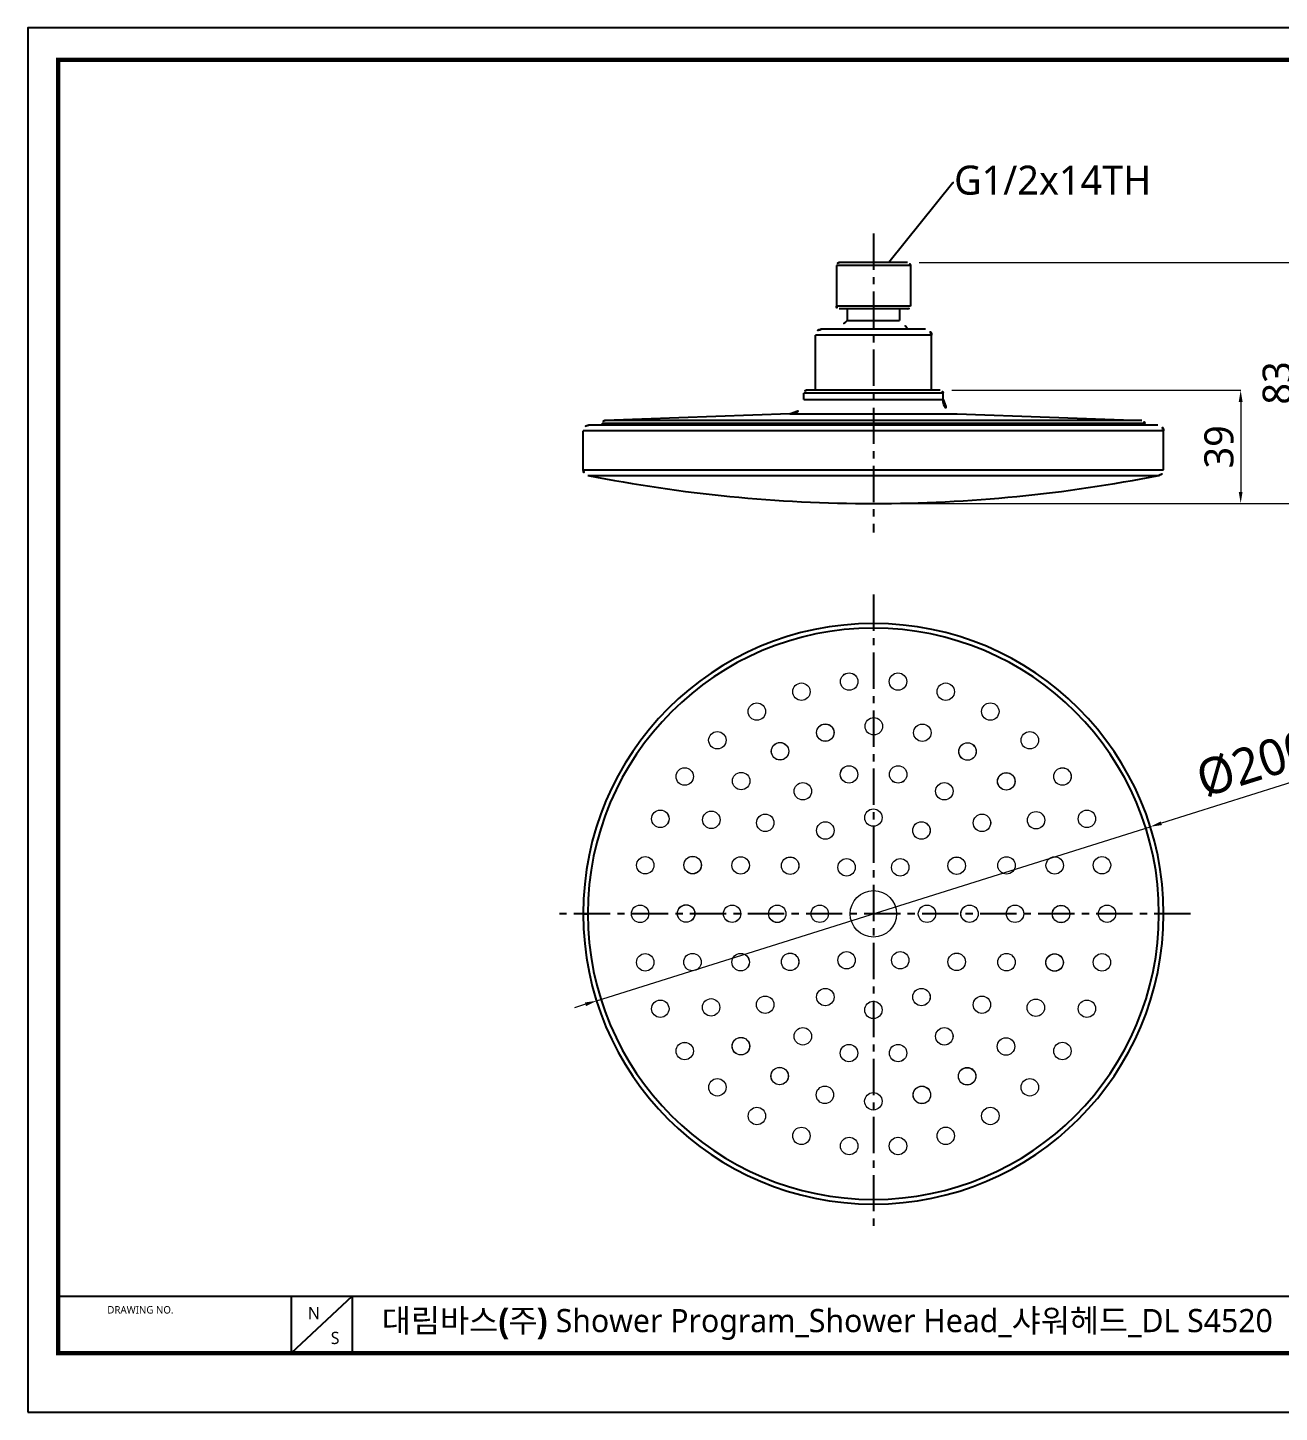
# Model space of a CAD drawing. Extents: x 16296676094 to 16296676745, y -37409617846 to -37409617369.
# Drawn here: x 16296676094.1 to 16296676525.3, y -37409617846.3 to -37409617369.3 of the extents above; entities that cross this region are included whole.
import ezdxf
from ezdxf import colors
from ezdxf.entities.mleader import LeaderData, LeaderLine
from ezdxf.math import Vec2, Vec3

# ---------------------------------------------------------------- set-up
doc = ezdxf.new("R2010")
doc.units = 0
doc.header["$LTSCALE"] = 10
doc.header["$MEASUREMENT"] = 0
doc.header["$PDMODE"] = 3
doc.header["$PDSIZE"] = -10
doc.linetypes.add('CENTER', pattern=[2, 1.25, -0.25, 0.25, -0.25])
doc.layers.get('0').update_dxf_attribs({"linetype": 'CONTINUOUS'})
doc.layers.get('DEFPOINTS').update_dxf_attribs({"linetype": 'CONTINUOUS'})
doc.styles.add('Daelim Dimension', font='')
doc.styles.get('Daelim Dimension').set_extended_font_data('NanumGothic')
doc.dimstyles.new('DEFAULT', dxfattribs={"dimscale": 2, "dimtxt": 2, "dimasz": 2, "dimexe": 0, "dimexo": 2, "dimgap": 1, "dimtad": 1, "dimdec": 1, "dimzin": 9, "dimdsep": 46, "dimtxsty": 'Daelim Dimension', "dimcen": 0.5, "dimclrd": 252, "dimclre": 252, "dimclrt": 3, "dimadec": 1, "dimazin": 0, "dimtfac": 1, "dimtdec": 1, "dimtix": 1, "dimtmove": 0, "dimatfit": 3, "dimfxl": 1, "dimtolj": 1, "dimtzin": 1, "dimlwd": 9, "dimlwe": 9, "dimarcsym": 0})

# ---------------------------------------------------------------- blocks, each defined once
blk = doc.blocks.new('*U15')
at = {"lineweight": 18}
blk.add_circle((0, 0), 3, dxfattribs=at)
blk = doc.blocks.new('*U8')
at = {"color": 0, "linetype": 'ByBlock', "lineweight": -2}
blk.add_blockref('*U15', (37.02, 180.4), dxfattribs=at)
for p, rotation in [((22.17, 171.82), 30.00000000000003), ((13.59, 156.97), 60.00000000000001), ((13.59, 139.82), 90.00000000000001), ((22.17, 124.97), 120), ((37.02, 116.4), 150)]:
    blk.add_blockref('*U15', p, dxfattribs=dict(at, rotation=rotation))
blk = doc.blocks.new('*U6')
at = {"lineweight": 18}
blk.add_blockref('*U8', (-25.3, -147.85), dxfattribs=at)
blk = doc.blocks.new('*U7')
at = {"color": 0, "linetype": 'ByBlock', "lineweight": -2}
for p, rotation in [((34.97, 165.69), 299.9999999999999), ((55.26, 166.24), 240), ((65.88, 148.95), 180), ((56.21, 131.1), 120), ((35.92, 130.55), 60.00000000000003)]:
    blk.add_blockref('*U6', p, dxfattribs=dict(at, rotation=rotation))
blk.add_blockref('*U6', (25.3, 147.85), dxfattribs=at)
blk = doc.blocks.new('*U9')
at = {"lineweight": 18}
blk.add_circle((0, 0), 3, dxfattribs=at)
blk = doc.blocks.new('*U10')
at = {"color": 0, "linetype": 'ByBlock', "lineweight": -2}
blk.add_blockref('*U9', (37.19, 196.4), dxfattribs=at)
for p, rotation in [((21.28, 190.61), 19.99999999999995), ((8.32, 179.73), 39.99999999999997), ((-0.15, 165.07), 59.99999999999999), ((-3.09, 148.4), 79.99999999999999), ((-0.15, 131.73), 99.99999999999997)]:
    blk.add_blockref('*U9', p, dxfattribs=dict(at, rotation=rotation))
blk = doc.blocks.new('*U0')
at = {"lineweight": 18}
blk.add_blockref('*U10', (-16.81, -163.82), dxfattribs=at)
blk = doc.blocks.new('*U1')
at = {"color": 0, "linetype": 'ByBlock', "lineweight": -2}
for p, rotation in [((44.59, 181.09), 299.9999999999998), ((73.43, 165.66), 239.9999999999999), ((17.87, 131.13), 59.99999999999999), ((74.49, 132.97), 180), ((46.71, 115.71), 120)]:
    blk.add_blockref('*U0', p, dxfattribs=dict(at, rotation=rotation))
blk.add_blockref('*U0', (16.81, 163.82), dxfattribs=at)
blk = doc.blocks.new('*U11')
at = {"lineweight": 18}
blk.add_circle((0, 0), 3, dxfattribs=at)
blk = doc.blocks.new('*U12')
at = {"color": 0, "linetype": 'ByBlock', "lineweight": -2}
blk.add_blockref('*U11', (37.23, 212.4), dxfattribs=at)
for p, rotation in [((20.95, 208.06), 14.99999999999997), ((6.35, 199.65), 29.99999999999995), ((-5.58, 187.74), 44.99999999999999), ((-14.02, 173.16), 59.99999999999997), ((-18.4, 156.88), 74.99999999999996)]:
    blk.add_blockref('*U11', p, dxfattribs=dict(at, rotation=rotation))
blk = doc.blocks.new('*U2')
at = {"lineweight": 18}
blk.add_blockref('*U12', (-9.08, -184.31), dxfattribs=at)
blk = doc.blocks.new('*U3')
at = {"color": 0, "linetype": 'ByBlock', "lineweight": -2}
for p, rotation in [((58.47, 198.03), 299.9999999999999), ((95.04, 162.12), 240), ((-3.73, 134.67), 59.99999999999999), ((82.23, 112.49), 180), ((32.84, 98.76), 120)]:
    blk.add_blockref('*U2', p, dxfattribs=dict(at, rotation=rotation))
blk.add_blockref('*U2', (9.08, 184.31), dxfattribs=at)
blk = doc.blocks.new('*U13')
at = {"lineweight": 18}
blk.add_circle((0, 0), 3, dxfattribs=at)
blk = doc.blocks.new('*U14')
at = {"color": 0, "linetype": 'ByBlock', "lineweight": -2}
blk.add_blockref('*U13', (37.25, 228.4), dxfattribs=at)
for p, rotation in [((20.8, 224.9), 11.99999999999999), ((5.43, 218.06), 24), ((-8.17, 208.18), 35.99999999999999), ((-19.42, 195.68), 47.99999999999999), ((-27.83, 181.11), 60.00000000000001)]:
    blk.add_blockref('*U13', p, dxfattribs=dict(at, rotation=rotation))
blk = doc.blocks.new('*U4')
at = {"lineweight": 18}
blk.add_blockref('*U14', (-4.16, -204.21), dxfattribs=at)
blk = doc.blocks.new('*U5')
at = {"color": 0, "linetype": 'ByBlock', "lineweight": -2}
for p, rotation in [((73.24, 212.24), 299.9999999999999), ((114.74, 156.43), 239.9999999999999), ((-23.43, 140.36), 59.99999999999997), ((18.07, 84.55), 120), ((87.15, 92.59), 180)]:
    blk.add_blockref('*U4', p, dxfattribs=dict(at, rotation=rotation))
blk.add_blockref('*U4', (4.16, 204.21), dxfattribs=at)
blk = doc.blocks.new('*D16')
at = {"color": 5, "lineweight": 9, "transparency": 16777216}
for p, q in [((16296676401.241541, -37409617450.210373), (16296676532.10878, -37409617450.210373)), ((16296676532.10878, -37409617454.210373), (16296676532.10878, -37409617529.210373)), ((16296676389.491541, -37409617533.210373), (16296676532.10878, -37409617533.210373))]:
    blk.add_line(p, q, dxfattribs=at)
at = {"color": 5, "transparency": 16777216}
for points in [[(16296676531.44211, -37409617454.210373), (16296676532.77544, -37409617454.210373), (16296676532.10878, -37409617450.210373)], [(16296676531.44211, -37409617529.210373), (16296676532.77544, -37409617529.210373), (16296676532.10878, -37409617533.210373)]]:
    blk.add_solid(points, dxfattribs=at)
at = {"layer": 'DEFPOINTS', "color": 0, "transparency": 16777216}
for p in [(16296676397.241541, -37409617450.210373), (16296676385.491541, -37409617533.210373), (16296676532.10878, -37409617533.210373)]:
    blk.add_point(p, dxfattribs=at)
at = {"color": 7, "transparency": 16777216, "insert": (16296676524.65814, -37409617491.710373), "char_height": 10, "attachment_point": 5, "rotation": 90, "style": 'Daelim Dimension'}
blk.add_mtext('\\A1;83', dxfattribs=at)
blk = doc.blocks.new('*D17')
at = {"color": 5, "lineweight": 9, "transparency": 16777216}
for p, q in [((16296676542.906059, -37409617625.083527), (16296676484.70554, -37409617643.377899)), ((16296676290.093479, -37409617704.550957), (16296676480.88962, -37409617644.57737)), ((16296676286.27755, -37409617705.750427), (16296676282.46163, -37409617706.949913))]:
    blk.add_line(p, q, dxfattribs=at)
at = {"color": 5, "transparency": 16777216}
for points in [[(16296676484.50563, -37409617642.741913), (16296676484.905451, -37409617644.013893), (16296676480.88962, -37409617644.57737)], [(16296676286.077641, -37409617705.114441), (16296676286.477461, -37409617706.386414), (16296676290.093479, -37409617704.550957)]]:
    blk.add_solid(points, dxfattribs=at)
at = {"layer": 'DEFPOINTS', "color": 0, "transparency": 16777216}
for p in [(16296676480.88962, -37409617644.57737), (16296676290.093479, -37409617704.550957)]:
    blk.add_point(p, dxfattribs=at)
at = {"color": 7, "transparency": 16777216, "insert": (16296676516.90966, -37409617622.788803), "char_height": 10, "attachment_point": 5, "rotation": 17.44967137, "style": 'Daelim Dimension'}
blk.add_mtext('\\A1;{\\H1.25x;\\C256;Ø200}', dxfattribs=at)
blk = doc.blocks.new('*D18')
at = {"color": 5, "lineweight": 9, "transparency": 16777216}
for p, q in [((16296676412.491541, -37409617494.210373), (16296676512.030479, -37409617494.210373)), ((16296676512.030479, -37409617498.210373), (16296676512.030479, -37409617529.210373)), ((16296676492.926279, -37409617533.210373), (16296676512.030479, -37409617533.210373))]:
    blk.add_line(p, q, dxfattribs=at)
at = {"color": 5, "transparency": 16777216}
for points in [[(16296676511.36381, -37409617498.210373), (16296676512.69714, -37409617498.210373), (16296676512.030479, -37409617494.210373)], [(16296676511.36381, -37409617529.210373), (16296676512.69714, -37409617529.210373), (16296676512.030479, -37409617533.210373)]]:
    blk.add_solid(points, dxfattribs=at)
at = {"layer": 'DEFPOINTS', "color": 0, "transparency": 16777216}
for p in [(16296676408.491541, -37409617494.210373), (16296676488.926279, -37409617533.210373), (16296676512.030479, -37409617533.210373)]:
    blk.add_point(p, dxfattribs=at)
at = {"color": 7, "transparency": 16777216, "insert": (16296676504.57984, -37409617513.710373), "char_height": 10, "attachment_point": 5, "rotation": 90, "style": 'Daelim Dimension'}
blk.add_mtext('\\A1;39', dxfattribs=at)

msp = doc.modelspace()

# ---------------------------------------------------------------- linework, layer by layer
at = {"color": 1, "linetype": 'CENTER'}
for p, q in [((16296676385.491541, -37409617440.210373), (16296676385.491541, -37409617543.210373)), ((16296676385.491541, -37409617564.564163), (16296676385.491541, -37409617784.564163)), ((16296676494.778231, -37409617674.564163), (16296676274.778231, -37409617674.564163))]:
    msp.add_line(p, q, dxfattribs=at)
for p, q in [((16296676372.741541, -37409617451.210373), (16296676372.741541, -37409617465.210373)), ((16296676398.241541, -37409617451.210373), (16296676372.741541, -37409617451.210373)), ((16296676397.241541, -37409617450.210373), (16296676373.741541, -37409617450.210373)), ((16296676398.241541, -37409617451.210373), (16296676398.241541, -37409617465.210373)), ((16296676398.241541, -37409617465.210373), (16296676372.741541, -37409617465.210373)), ((16296676397.241541, -37409617466.210373), (16296676373.741541, -37409617466.210373)), ((16296676376.491541, -37409617466.210373), (16296676376.491541, -37409617470.210373)), ((16296676394.491541, -37409617466.210373), (16296676394.491541, -37409617470.210373)), ((16296676376.491541, -37409617470.210373), (16296676394.491541, -37409617470.210373)), ((16296676365.491541, -37409617494.210373), (16296676365.491541, -37409617475.210373)), ((16296676405.491541, -37409617475.210373), (16296676365.491541, -37409617475.210373)), ((16296676403.491541, -37409617473.210373), (16296676367.491541, -37409617473.210373)), ((16296676405.491541, -37409617494.210373), (16296676405.491541, -37409617475.210373)), ((16296676409.491541, -37409617495.210373), (16296676361.491541, -37409617495.210373)), ((16296676361.491541, -37409617497.387062), (16296676361.491541, -37409617495.210373)), ((16296676408.491541, -37409617494.210373), (16296676362.491541, -37409617494.210373)), ((16296676409.491541, -37409617497.387062), (16296676409.491541, -37409617495.210373)), ((16296676361.491541, -37409617497.387062), (16296676409.491541, -37409617497.387062)), ((16296676356.67135, -37409617502.383827), (16296676292.981279, -37409617504.675682)), ((16296676478.001801, -37409617504.675682), (16296676292.981279, -37409617504.675682)), ((16296676356.67135, -37409617502.383827), (16296676414.311729, -37409617502.383827)), ((16296676414.311729, -37409617502.383827), (16296676478.001801, -37409617504.675682)), ((16296676285.491541, -37409617521.571297), (16296676285.491541, -37409617508.210373)), ((16296676485.491541, -37409617508.210373), (16296676285.491541, -37409617508.210373)), ((16296676483.491541, -37409617506.210373), (16296676287.491541, -37409617506.210373)), ((16296676292.017241, -37409617506.210373), (16296676292.017241, -37409617505.675034)), ((16296676478.965839, -37409617505.675034), (16296676292.017241, -37409617505.675034)), ((16296676478.965839, -37409617506.210373), (16296676478.965839, -37409617505.675034)), ((16296676485.491541, -37409617521.571297), (16296676485.491541, -37409617508.210373)), ((16296676285.491541, -37409617521.571297), (16296676485.491541, -37409617521.571297)), ((16296676287.101879, -37409617523.532967), (16296676483.881201, -37409617523.532967)), ((16296676285.491541, -37409617674.564163), (16296676287.101879, -37409617674.564163)), ((16296676485.491541, -37409617674.564163), (16296676483.881201, -37409617674.564163))]:
    msp.add_line(p, q)
at = {"color": 5}
msp.add_line((16296676104.56831, -37409617806.339981), (16296676628.75559, -37409617806.339981), dxfattribs=at)
at = {"color": 5, "ltscale": 40}
for p, q in [((16296676184.919001, -37409617806.339981), (16296676184.919001, -37409617825.956329)), ((16296676184.919001, -37409617806.339981), (16296676184.919001, -37409617825.956329)), ((16296676205.913349, -37409617806.339981), (16296676184.919001, -37409617825.956329)), ((16296676205.913349, -37409617806.339981), (16296676184.919001, -37409617825.956329)), ((16296676205.913349, -37409617806.339981), (16296676205.913349, -37409617825.956329)), ((16296676205.913349, -37409617806.339981), (16296676205.913349, -37409617825.956329))]:
    msp.add_line(p, q, dxfattribs=at)
at = {"ltscale": 0.5}
msp.add_lwpolyline([(16296676094.100121, -37409617846.30687), (16296676745.100121, -37409617846.30687), (16296676745.100121, -37409617369.30687), (16296676094.100121, -37409617369.30687)], close=True, dxfattribs=at)
at = {"color": 5, "linetype": 'ByBlock', "lineweight": 200, "const_width": 1.5}
msp.add_lwpolyline([(16296676104.56831, -37409617825.882156), (16296676734.56831, -37409617825.882156), (16296676734.56831, -37409617380.382156), (16296676104.56831, -37409617380.382156)], close=True, dxfattribs=at)
at = {"lineweight": 18}
for centre, radius in [((16296676376.253929, -37409617658.564163), 3), ((16296676394.729139, -37409617658.564163), 3), ((16296676385.491541, -37409617674.564163), 8), ((16296676367.016331, -37409617674.564163), 3), ((16296676403.966749, -37409617674.564163), 3), ((16296676376.253929, -37409617690.564163), 3), ((16296676394.729139, -37409617690.564163), 3)]:
    msp.add_circle(centre, radius, dxfattribs=at)
for centre, radius, start, end in [((16296676373.741541, -37409617451.210373), 1, 90, 180), ((16296676397.241541, -37409617451.210373), 1, 0, 90), ((16296676373.741541, -37409617465.210373), 1, 180, 270), ((16296676397.241541, -37409617465.210373), 1, 270, 0), ((16296676385.491541, -37409617482.210373), 15, 126.86981022, 143.13014607), ((16296676385.491541, -37409617482.210373), 15, 36.86985393, 53.13018978), ((16296676367.491541, -37409617475.210373), 2, 90, 180), ((16296676403.491541, -37409617475.210373), 2, 0, 90), ((16296676362.491541, -37409617495.210373), 1, 90, 180), ((16296676408.491541, -37409617495.210373), 1, 0, 90), ((16296676356.491541, -37409617497.387062), 5, 272.06087001, 0), ((16296676414.491541, -37409617497.387062), 5, 180, 267.93912999), ((16296676293.017241, -37409617505.675034), 1, 92.06087001, 180), ((16296676477.965839, -37409617505.675034), 1, 0, 87.93912999), ((16296676287.491541, -37409617508.210373), 2, 90, 180), ((16296676483.491541, -37409617508.210373), 2, 0, 90), ((16296676287.491541, -37409617521.571297), 2, 180, 258.76508025), ((16296676385.491541, -37409617028.210373), 505, 258.76508025, 270), ((16296676385.491541, -37409617028.210373), 505, 270, 281.23491975), ((16296676483.491541, -37409617521.571297), 2, 281.23491975, 0), ((16296676385.491541, -37409617674.564163), 100, 0, 180), ((16296676385.491541, -37409617674.564163), 98.389662, 0, 180), ((16296676385.491541, -37409617674.564163), 100, 180, 0), ((16296676385.491541, -37409617674.564163), 98.389662, 180, 0)]:
    msp.add_arc(centre, radius, start, end)

# ---------------------------------------------------------------- block references
for name in ['*U5', '*U1']:
    msp.add_blockref(name, (16296676339.899549, -37409617822.960312), dxfattribs=at)
for name, p, rotation in [('*U3', (16296676359.529449, -37409617827.627777), 7.451241136567117), ('*U7', (16296676458.185061, -37409617811.734489), 45)]:
    msp.add_blockref(name, p, dxfattribs=dict(at, rotation=rotation))

# ---------------------------------------------------------------- texts
at = {"color": 5, "ltscale": 40, "style": 'Daelim Dimension'}
msp.add_text('DRAWING NO.', height=2.56901127, dxfattribs=at).set_placement((16296676121.54121, -37409617812.274673))
at = {"char_height": 4.204124, "width": 5.86731056, "attachment_point": 1, "style": 'Daelim Dimension'}
for s, insert in [('N', (16296676190.62919, -37409617810.017693)), ('S', (16296676198.517969, -37409617818.586761))]:
    msp.add_mtext(s, dxfattribs=dict(at, insert=insert))
at = {"color": 2, "insert": (16296676216.109261, -37409617810.719391), "char_height": 7.98525, "width": 385.46868552, "attachment_point": 1, "style": 'Daelim Dimension'}
msp.add_mtext('{\\fPretendard Variable SemiBold|b0|i0|c129|p2;대림바스(주)} Shower Program_Shower Head_{\\fGulim|b0|i0|c129|p50;샤워헤드}_DL S4520', dxfattribs=at)

# ---------------------------------------------------------------- dimensions: what is measured, and where the dimension line sits
at = {"color": 5}
dim = msp.add_linear_dim(base=(16296676532.10878, -37409617533.210373), p1=(16296676397.241541, -37409617450.210373), p2=(16296676385.491541, -37409617533.210373), angle=90, dimstyle='DEFAULT', override={"dimtxt": 5, "dimclrd": 5, "dimclre": 5, "dimclrt": 7}, dxfattribs=at)
dim.commit()
dim.dimension.update_dxf_attribs({"geometry": '*D16', "text_midpoint": (16296676532.10878, -37409617491.710373), "dimtype": 160})
dim = msp.add_linear_dim(base=(16296676512.030479, -37409617533.210373), p1=(16296676408.491541, -37409617494.210373), p2=(16296676488.926279, -37409617533.210373), angle=90, dimstyle='DEFAULT', override={"dimtxt": 5, "dimclrd": 5, "dimclre": 5, "dimclrt": 7}, dxfattribs=at)
dim.commit()
dim.dimension.update_dxf_attribs({"geometry": '*D18', "text_midpoint": (16296676504.57984, -37409617513.710373)})
dim = msp.add_diameter_dim_2p(p1=(16296676290.093479, -37409617704.550957), p2=(16296676480.88962, -37409617644.57737), text='{\\H1.25x;\\C256;Ø200}', dimstyle='DEFAULT', override={"dimtxt": 5, "dimclrd": 5, "dimclre": 5, "dimclrt": 7}, dxfattribs=at)
dim.commit()
dim.dimension.update_dxf_attribs({"geometry": '*D17', "text_midpoint": (16296676519.90373, -37409617632.313927), "dimtype": 163})

# ---------------------------------------------------------------- leaders
ml = msp.add_multileader_mtext('Standard')
ml.set_content('\\A1;G1/2x14TH', color=256, style='Daelim Dimension')
ml.set_leader_properties(color=5)
ml.build(insert=Vec2(0, 0))
ml.multileader.update_dxf_attribs({"text_right_attachment_type": 6, "dogleg_length": 0.36, "arrow_head_size": 0.18})
ctx = ml.context
ctx.base_point, ctx.char_height, ctx.arrow_head_size, ctx.landing_gap_size, ctx.plane_origin = Vec3(16296676413.20764, -37409617422.651917), 10, 0.18, 0.09, Vec3(16296676398.892639, -37409617422.528839)
ctx.right_attachment = 6
notes = []
notes.append((ctx, [(0, (1, 1, 0), (16296676412.847639, -37409617422.651917), (1, 0), 0.36, [(0, [(16296676390.7288, -37409617450.210403)], 0, [])])]))
ctx.mtext.insert, ctx.mtext.flow_direction = Vec3(16296676413.29764, -37409617416.815018), 5
for ctx, leaders in notes:
    for number, flags, end, landing, length, lines in leaders:
        leader = LeaderData()
        leader.index, (leader.has_last_leader_line, leader.has_dogleg_vector, leader.attachment_direction) = number, flags
        leader.last_leader_point, leader.dogleg_vector, leader.dogleg_length = Vec3(end), Vec3(landing), length
        for number, points, colour, breaks in lines:
            line = LeaderLine()
            line.index, line.vertices, line.color, line.breaks = number, Vec3.list(points), colors.encode_raw_color(colour), breaks
            leader.lines.append(line)
        ctx.leaders.append(leader)

doc.saveas('drawing.dxf')
